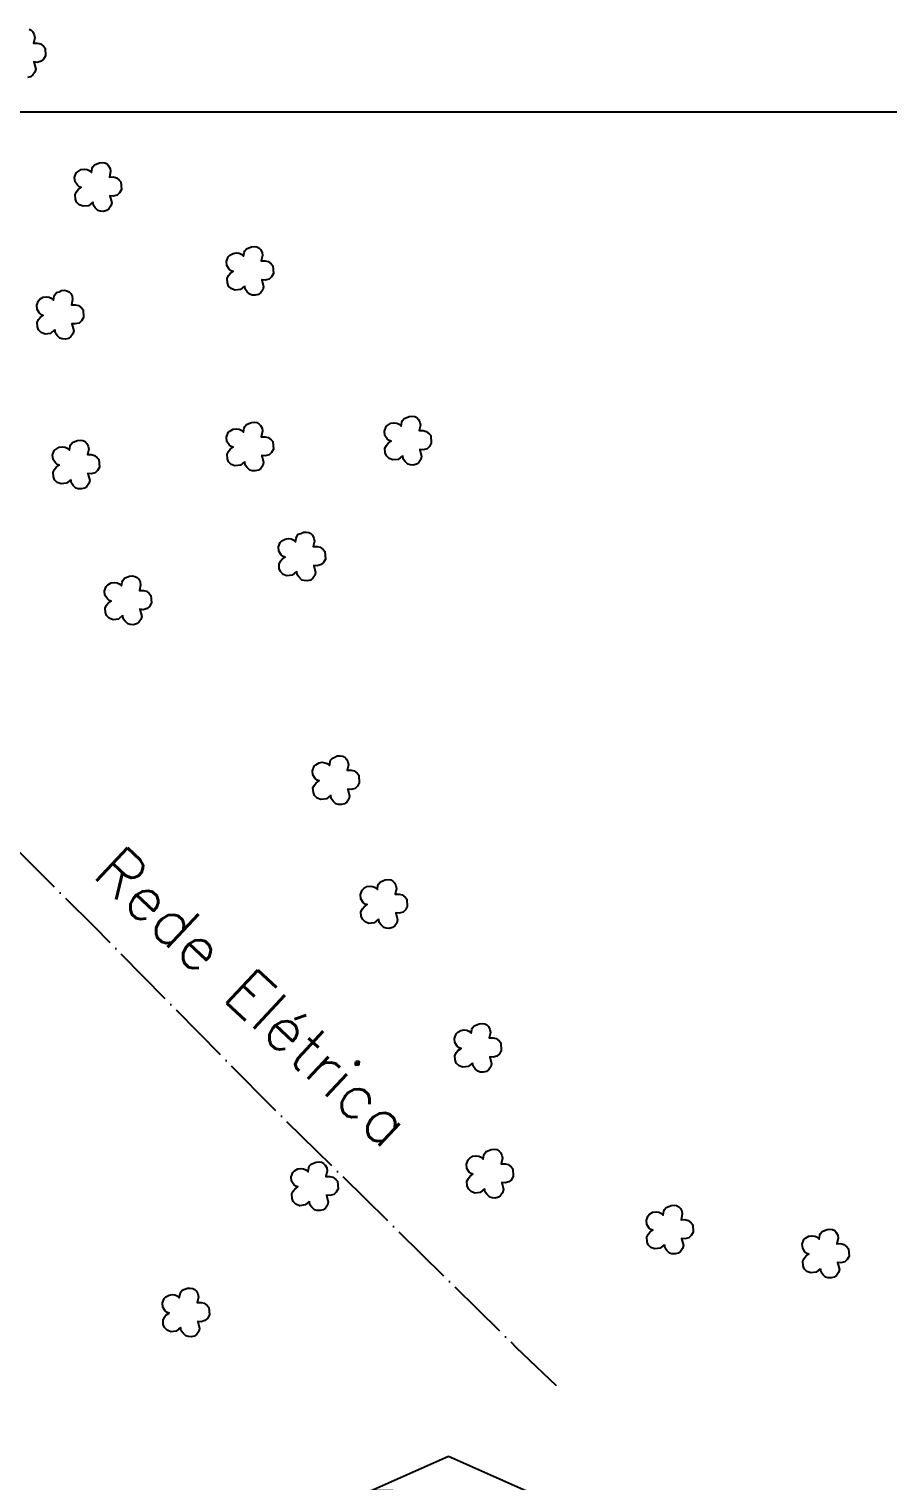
# Model space of a CAD drawing. Extents: x 725464 to 749663, y 7823017 to 7831417.
# Drawn here: x 730863 to 731848, y 7828430 to 7830095 of the extents above; entities that cross this region are included whole.
import ezdxf

# ---------------------------------------------------------------- set-up
doc = ezdxf.new("R2010")
doc.units = 0
doc.header["$MEASUREMENT"] = 0
for name, pattern in [('ACAD_ISO04W100', [30, 24, -3, 0, -3]), ('CONTINUO', [0]), ('LIN0', [0])]:
    doc.linetypes.add(name, pattern=pattern)
for name, color, linetype in [('MALHA', 8, 'LIN0'), ('REDE_DE_LUZ', 6, 'Continuous'), ('SEDE', 7, 'Continuous'), ('SIMBOLO ARVORE', 118, 'Continuous')]:
    doc.layers.add(name, color=color, linetype=linetype)
doc.layers.add('TEXTO_DIVERSOS', color=7, linetype='Continuous', lineweight=5)
doc.styles.add('SIMPLEX', font='simplex', dxfattribs={"height": 0.2})

# ---------------------------------------------------------------- blocks, each defined once
blk = doc.blocks.new('hgty')
at = {"color": 7, "linetype": 'Continuous'}
for p, q in [((730210.3029, 7819691.0891), (730210.4666, 7819691.162)), ((730210.4666, 7819691.162), (730210.6302, 7819691.0891)), ((730210.3504, 7819691.0891), (730210.3029, 7819691.0891)), ((730210.3504, 7819691.0891), (730210.3504, 7819690.9481)), ((730210.3504, 7819691.0891), (730210.5827, 7819691.0891)), ((730210.5827, 7819690.9481), (730210.5827, 7819691.0891)), ((730210.5827, 7819691.0891), (730210.6302, 7819691.0891)), ((730210.5378, 7819690.9481), (730210.5378, 7819691.0472)), ((730210.5378, 7819691.0472), (730210.5827, 7819691.0472)), ((730210.3504, 7819690.9481), (730210.2739, 7819690.9481)), ((730210.3504, 7819690.9481), (730210.5827, 7819690.9481)), ((730210.5827, 7819690.9481), (730210.6593, 7819690.9481))]:
    blk.add_line(p, q, dxfattribs=at)
blk.add_lwpolyline([(730210.4929, 7819691.0472), (730210.3954, 7819691.0472), (730210.3954, 7819691.0007), (730210.4929, 7819691.0007)], close=True, dxfattribs=at)

msp = doc.modelspace()

# ---------------------------------------------------------------- linework, layer by layer
at = {"layer": 'MALHA', "color": 8}
msp.add_line((730819, 7830000), (733229.3, 7830000), dxfattribs=at)
at = {"layer": 'REDE_DE_LUZ', "linetype": 'ACAD_ISO04W100', "ltscale": 3, "flags": 128}
msp.add_lwpolyline([(731467.8, 7828539.6), (731422.1, 7828583.2), (731142.2, 7828858.6), (730937.7, 7829066.1), (730627.4, 7829374.6), (730546.3, 7829455.1), (730451.3, 7829539.1)], dxfattribs=at)
at = {"layer": 'SIMBOLO ARVORE', "linetype": 'CONTINUO'}
for points in [[(730863.2, 7830094.8, 0), (730865.6, 7830093.5, 0), (730867.5, 7830091.5, 0), (730869.1, 7830088.3, 0), (730869.7, 7830084.8, 0), (730868.2, 7830078.6, 0), (730872.6, 7830078.6, 0), (730876.3, 7830077.8, 0), (730879.7, 7830075, 0), (730881.6, 7830072.9, 0), (730882.1, 7830064.2, 0), (730880, 7830060.4, 0), (730877.2, 7830057.8, 0), (730872.7, 7830056.6, 0), (730868.9, 7830057, 0), (730870.9, 7830048.9, 0), (730870, 7830045.5, 0), (730867.7, 7830042.2, 0), (730865.1, 7830040.1, 0), (730861.4, 7830039.2, 0)], [(730936.2, 7829896.4, 0), (730931.3, 7829892.3, 0), (730925.2, 7829891.6, 0), (730920.8, 7829893.3, 0), (730917.7, 7829896.4, 0), (730916.4, 7829899.9, 0), (730916.1, 7829905, 0), (730917.8, 7829908.3, 0), (730919.5, 7829910.7, 0), (730923.1, 7829913.1, 0), (730920.8, 7829913.8, 0), (730918.6, 7829915.7, 0), (730916, 7829919.8, 0), (730915.5, 7829924.7, 0), (730917.4, 7829929.8, 0), (730919.4, 7829931.6, 0), (730923, 7829933.8, 0), (730926.8, 7829934.3, 0), (730929.8, 7829933.9, 0), (730932.2, 7829932.8, 0), (730934.8, 7829930.4, 0), (730935.6, 7829934.9, 0), (730936.3, 7829936.7, 0), (730938.2, 7829939.2, 0), (730941.1, 7829940.2, 0), (730944, 7829941.5, 0), (730947.2, 7829941.8, 0), (730950.2, 7829941.4, 0), (730952.7, 7829940.1, 0), (730954.5, 7829938.1, 0), (730956.1, 7829934.9, 0), (730956.8, 7829931.4, 0), (730955.3, 7829925.1, 0), (730959.7, 7829925.2, 0), (730963.3, 7829924.3, 0), (730966.7, 7829921.6, 0), (730968.6, 7829919.5, 0), (730969.2, 7829910.8, 0), (730967, 7829907, 0), (730964.2, 7829904.4, 0), (730959.8, 7829903.2, 0), (730955.9, 7829903.5, 0), (730958, 7829895.5, 0), (730957.1, 7829892.1, 0), (730954.7, 7829888.8, 0), (730952.2, 7829886.7, 0), (730948.5, 7829885.8, 0), (730944.9, 7829886.1, 0), (730942.2, 7829886.8, 0), (730939.1, 7829889.9, 0), (730937, 7829892.6, 0), (730936.3, 7829896.8, 0)], [(731110.3, 7829800.2, 0), (731105.5, 7829796.2, 0), (731099.3, 7829795.4, 0), (731094.9, 7829797.2, 0), (731091.8, 7829800.2, 0), (731090.6, 7829803.7, 0), (731090.2, 7829808.9, 0), (731091.9, 7829812.1, 0), (731093.6, 7829814.5, 0), (731097.2, 7829816.9, 0), (731094.9, 7829817.7, 0), (731092.7, 7829819.5, 0), (731090.1, 7829823.6, 0), (731089.6, 7829828.5, 0), (731091.5, 7829833.6, 0), (731093.5, 7829835.4, 0), (731097.1, 7829837.6, 0), (731100.9, 7829838.1, 0), (731103.9, 7829837.7, 0), (731106.3, 7829836.6, 0), (731108.9, 7829834.3, 0), (731109.7, 7829838.7, 0), (731110.4, 7829840.5, 0), (731112.4, 7829843, 0), (731115.3, 7829844.1, 0), (731118.1, 7829845.3, 0), (731121.3, 7829845.6, 0), (731124.4, 7829845.2, 0), (731126.8, 7829843.9, 0), (731128.7, 7829841.9, 0), (731130.3, 7829838.8, 0), (731130.9, 7829835.2, 0), (731129.4, 7829829, 0), (731133.8, 7829829, 0), (731137.5, 7829828.2, 0), (731140.9, 7829825.5, 0), (731142.8, 7829823.3, 0), (731143.3, 7829814.7, 0), (731141.2, 7829810.8, 0), (731138.4, 7829808.2, 0), (731133.9, 7829807, 0), (731130.1, 7829807.4, 0), (731132.1, 7829799.3, 0), (731131.2, 7829795.9, 0), (731128.9, 7829792.6, 0), (731126.3, 7829790.6, 0), (731122.6, 7829789.7, 0), (731119, 7829789.9, 0), (731116.3, 7829790.7, 0), (731113.2, 7829793.7, 0), (731111.1, 7829796.5, 0), (731110.4, 7829800.6, 0)], [(730892.6, 7829749.8, 0), (730887.8, 7829745.8, 0), (730881.7, 7829745.1, 0), (730877.3, 7829746.8, 0), (730874.2, 7829749.8, 0), (730872.9, 7829753.3, 0), (730872.5, 7829758.5, 0), (730874.2, 7829761.8, 0), (730876, 7829764.2, 0), (730879.5, 7829766.6, 0), (730877.3, 7829767.3, 0), (730875.1, 7829769.1, 0), (730872.4, 7829773.2, 0), (730872, 7829778.1, 0), (730873.9, 7829783.2, 0), (730875.8, 7829785.1, 0), (730879.4, 7829787.3, 0), (730883.2, 7829787.8, 0), (730886.3, 7829787.3, 0), (730888.7, 7829786.2, 0), (730891.3, 7829783.9, 0), (730892.1, 7829788.4, 0), (730892.7, 7829790.1, 0), (730894.7, 7829792.6, 0), (730897.6, 7829793.7, 0), (730900.5, 7829795, 0), (730903.7, 7829795.3, 0), (730906.7, 7829794.8, 0), (730909.2, 7829793.5, 0), (730911, 7829791.6, 0), (730912.6, 7829788.4, 0), (730913.2, 7829784.9, 0), (730911.8, 7829778.6, 0), (730916.2, 7829778.7, 0), (730919.8, 7829777.8, 0), (730923.2, 7829775.1, 0), (730925.1, 7829772.9, 0), (730925.6, 7829764.3, 0), (730923.5, 7829760.4, 0), (730920.7, 7829757.8, 0), (730916.3, 7829756.7, 0), (730912.4, 7829757, 0), (730914.5, 7829748.9, 0), (730913.5, 7829745.5, 0), (730911.2, 7829742.2, 0), (730908.6, 7829740.2, 0), (730905, 7829739.3, 0), (730901.4, 7829739.5, 0), (730898.7, 7829740.3, 0), (730895.5, 7829743.3, 0), (730893.4, 7829746.1, 0), (730892.8, 7829750.3, 0)], [(731110.3, 7829598.7, 0), (731105.5, 7829594.7, 0), (731099.3, 7829594, 0), (731094.9, 7829595.7, 0), (731091.8, 7829598.7, 0), (731090.6, 7829602.2, 0), (731090.2, 7829607.4, 0), (731091.9, 7829610.6, 0), (731093.6, 7829613, 0), (731097.2, 7829615.4, 0), (731094.9, 7829616.2, 0), (731092.7, 7829618, 0), (731090.1, 7829622.1, 0), (731089.6, 7829627, 0), (731091.5, 7829632.1, 0), (731093.5, 7829633.9, 0), (731097.1, 7829636.1, 0), (731100.9, 7829636.6, 0), (731103.9, 7829636.2, 0), (731106.3, 7829635.1, 0), (731108.9, 7829632.8, 0), (731109.7, 7829637.2, 0), (731110.4, 7829639, 0), (731112.4, 7829641.5, 0), (731115.3, 7829642.6, 0), (731118.1, 7829643.8, 0), (731121.3, 7829644.1, 0), (731124.4, 7829643.7, 0), (731126.8, 7829642.4, 0), (731128.7, 7829640.4, 0), (731130.3, 7829637.3, 0), (731130.9, 7829633.7, 0), (731129.4, 7829627.5, 0), (731133.8, 7829627.5, 0), (731137.5, 7829626.7, 0), (731140.9, 7829624, 0), (731142.8, 7829621.8, 0), (731143.3, 7829613.2, 0), (731141.2, 7829609.3, 0), (731138.4, 7829606.7, 0), (731133.9, 7829605.5, 0), (731130.1, 7829605.9, 0), (731132.1, 7829597.8, 0), (731131.2, 7829594.4, 0), (731128.9, 7829591.1, 0), (731126.3, 7829589.1, 0), (731122.6, 7829588.2, 0), (731119, 7829588.4, 0), (731116.3, 7829589.2, 0), (731113.2, 7829592.2, 0), (731111.1, 7829595, 0), (731110.4, 7829599.1, 0)], [(731291.3, 7829605.6, 0), (731286.5, 7829601.5, 0), (731280.3, 7829600.8, 0), (731275.9, 7829602.5, 0), (731272.8, 7829605.6, 0), (731271.6, 7829609.1, 0), (731271.2, 7829614.2, 0), (731272.9, 7829617.5, 0), (731274.7, 7829619.9, 0), (731278.2, 7829622.3, 0), (731275.9, 7829623, 0), (731273.7, 7829624.9, 0), (731271.1, 7829629, 0), (731270.6, 7829633.9, 0), (731272.5, 7829639, 0), (731274.5, 7829640.8, 0), (731278.1, 7829643, 0), (731281.9, 7829643.5, 0), (731284.9, 7829643.1, 0), (731287.3, 7829642, 0), (731289.9, 7829639.6, 0), (731290.7, 7829644.1, 0), (731291.4, 7829645.9, 0), (731293.4, 7829648.4, 0), (731296.3, 7829649.4, 0), (731299.1, 7829650.7, 0), (731302.3, 7829651, 0), (731305.4, 7829650.6, 0), (731307.8, 7829649.3, 0), (731309.7, 7829647.3, 0), (731311.3, 7829644.1, 0), (731311.9, 7829640.6, 0), (731310.4, 7829634.4, 0), (731314.8, 7829634.4, 0), (731318.5, 7829633.5, 0), (731321.9, 7829630.8, 0), (731323.8, 7829628.7, 0), (731324.3, 7829620, 0), (731322.2, 7829616.2, 0), (731319.4, 7829613.6, 0), (731314.9, 7829612.4, 0), (731311.1, 7829612.8, 0), (731313.1, 7829604.7, 0), (731312.2, 7829601.3, 0), (731309.9, 7829598, 0), (731307.3, 7829595.9, 0), (731303.6, 7829595, 0), (731300, 7829595.3, 0), (731297.3, 7829596, 0), (731294.2, 7829599.1, 0), (731292.1, 7829601.8, 0), (731291.5, 7829606, 0)], [(730911, 7829578.1, 0), (730906.1, 7829574.1, 0), (730900, 7829573.3, 0), (730895.6, 7829575, 0), (730892.5, 7829578.1, 0), (730891.2, 7829581.6, 0), (730890.9, 7829586.8, 0), (730892.5, 7829590, 0), (730894.3, 7829592.4, 0), (730897.9, 7829594.8, 0), (730895.6, 7829595.6, 0), (730893.4, 7829597.4, 0), (730890.8, 7829601.5, 0), (730890.3, 7829606.4, 0), (730892.2, 7829611.5, 0), (730894.2, 7829613.3, 0), (730897.8, 7829615.5, 0), (730901.6, 7829616, 0), (730904.6, 7829615.6, 0), (730907, 7829614.5, 0), (730909.6, 7829612.2, 0), (730910.4, 7829616.6, 0), (730911.1, 7829618.4, 0), (730913, 7829620.9, 0), (730915.9, 7829622, 0), (730918.8, 7829623.2, 0), (730922, 7829623.5, 0), (730925, 7829623.1, 0), (730927.5, 7829621.8, 0), (730929.3, 7829619.8, 0), (730930.9, 7829616.7, 0), (730931.6, 7829613.1, 0), (730930.1, 7829606.9, 0), (730934.5, 7829606.9, 0), (730938.1, 7829606.1, 0), (730941.5, 7829603.4, 0), (730943.4, 7829601.2, 0), (730944, 7829592.6, 0), (730941.8, 7829588.7, 0), (730939, 7829586.1, 0), (730934.6, 7829584.9, 0), (730930.7, 7829585.3, 0), (730932.8, 7829577.2, 0), (730931.8, 7829573.8, 0), (730929.5, 7829570.5, 0), (730927, 7829568.5, 0), (730923.3, 7829567.6, 0), (730919.7, 7829567.8, 0), (730917, 7829568.6, 0), (730913.9, 7829571.6, 0), (730911.8, 7829574.4, 0), (730911.1, 7829578.5, 0)], [(731169.9, 7829472.8, 0), (731165, 7829468.7, 0), (731158.9, 7829468, 0), (731154.5, 7829469.7, 0), (731151.4, 7829472.8, 0), (731150.1, 7829476.3, 0), (731149.8, 7829481.4, 0), (731151.5, 7829484.7, 0), (731153.2, 7829487.1, 0), (731156.8, 7829489.5, 0), (731154.5, 7829490.2, 0), (731152.3, 7829492.1, 0), (731149.7, 7829496.2, 0), (731149.2, 7829501.1, 0), (731151.1, 7829506.2, 0), (731153.1, 7829508, 0), (731156.7, 7829510.2, 0), (731160.5, 7829510.7, 0), (731163.5, 7829510.3, 0), (731165.9, 7829509.2, 0), (731168.5, 7829506.8, 0), (731169.3, 7829511.3, 0), (731170, 7829513.1, 0), (731171.9, 7829515.6, 0), (731174.9, 7829516.6, 0), (731177.7, 7829517.9, 0), (731180.9, 7829518.2, 0), (731183.9, 7829517.8, 0), (731186.4, 7829516.5, 0), (731188.2, 7829514.5, 0), (731189.8, 7829511.3, 0), (731190.5, 7829507.8, 0), (731189, 7829501.5, 0), (731193.4, 7829501.6, 0), (731197, 7829500.7, 0), (731200.4, 7829498, 0), (731202.3, 7829495.9, 0), (731202.9, 7829487.2, 0), (731200.7, 7829483.4, 0), (731197.9, 7829480.8, 0), (731193.5, 7829479.6, 0), (731189.6, 7829480, 0), (731191.7, 7829471.9, 0), (731190.8, 7829468.5, 0), (731188.4, 7829465.2, 0), (731185.9, 7829463.1, 0), (731182.2, 7829462.2, 0), (731178.6, 7829462.5, 0), (731175.9, 7829463.2, 0), (731172.8, 7829466.3, 0), (731170.7, 7829469, 0), (731170, 7829473.2, 0)], [(730970.5, 7829422.4, 0), (730965.7, 7829418.4, 0), (730959.6, 7829417.6, 0), (730955.2, 7829419.3, 0), (730952.1, 7829422.4, 0), (730950.8, 7829425.9, 0), (730950.4, 7829431.1, 0), (730952.1, 7829434.3, 0), (730953.9, 7829436.7, 0), (730957.4, 7829439.1, 0), (730955.2, 7829439.8, 0), (730953, 7829441.7, 0), (730950.3, 7829445.8, 0), (730949.9, 7829450.7, 0), (730951.8, 7829455.8, 0), (730953.7, 7829457.6, 0), (730957.3, 7829459.8, 0), (730961.1, 7829460.3, 0), (730964.2, 7829459.9, 0), (730966.6, 7829458.8, 0), (730969.2, 7829456.5, 0), (730970, 7829460.9, 0), (730970.6, 7829462.7, 0), (730972.6, 7829465.2, 0), (730975.5, 7829466.3, 0), (730978.4, 7829467.5, 0), (730981.6, 7829467.8, 0), (730984.6, 7829467.4, 0), (730987.1, 7829466.1, 0), (730988.9, 7829464.1, 0), (730990.5, 7829461, 0), (730991.1, 7829457.4, 0), (730989.7, 7829451.2, 0), (730994.1, 7829451.2, 0), (730997.7, 7829450.4, 0), (731001.1, 7829447.7, 0), (731003, 7829445.5, 0), (731003.5, 7829436.9, 0), (731001.4, 7829433, 0), (730998.6, 7829430.4, 0), (730994.2, 7829429.2, 0), (730990.3, 7829429.6, 0), (730992.4, 7829421.5, 0), (730991.4, 7829418.1, 0), (730989.1, 7829414.8, 0), (730986.5, 7829412.8, 0), (730982.9, 7829411.9, 0), (730979.3, 7829412.1, 0), (730976.6, 7829412.9, 0), (730973.4, 7829415.9, 0), (730971.3, 7829418.7, 0), (730970.7, 7829422.8, 0)], [(731208.8, 7829216.3, 0), (731204, 7829212.3, 0), (731197.8, 7829211.6, 0), (731193.5, 7829213.3, 0), (731190.4, 7829216.3, 0), (731189.1, 7829219.8, 0), (731188.7, 7829225, 0), (731190.4, 7829228.2, 0), (731192.2, 7829230.7, 0), (731195.7, 7829233.1, 0), (731193.5, 7829233.8, 0), (731191.2, 7829235.6, 0), (731188.6, 7829239.7, 0), (731188.2, 7829244.6, 0), (731190, 7829249.7, 0), (731192, 7829251.5, 0), (731195.6, 7829253.8, 0), (731199.4, 7829254.3, 0), (731202.4, 7829253.8, 0), (731204.8, 7829252.7, 0), (731207.5, 7829250.4, 0), (731208.3, 7829254.9, 0), (731208.9, 7829256.6, 0), (731210.9, 7829259.1, 0), (731213.8, 7829260.2, 0), (731216.6, 7829261.5, 0), (731219.9, 7829261.8, 0), (731222.9, 7829261.3, 0), (731225.3, 7829260, 0), (731227.2, 7829258, 0), (731228.8, 7829254.9, 0), (731229.4, 7829251.4, 0), (731227.9, 7829245.1, 0), (731232.3, 7829245.2, 0), (731236, 7829244.3, 0), (731239.4, 7829241.6, 0), (731241.3, 7829239.4, 0), (731241.8, 7829230.8, 0), (731239.7, 7829226.9, 0), (731236.9, 7829224.3, 0), (731232.5, 7829223.2, 0), (731228.6, 7829223.5, 0), (731230.7, 7829215.4, 0), (731229.7, 7829212, 0), (731227.4, 7829208.7, 0), (731224.8, 7829206.7, 0), (731221.2, 7829205.8, 0), (731217.5, 7829206, 0), (731214.8, 7829206.8, 0), (731211.7, 7829209.8, 0), (731209.6, 7829212.6, 0), (731209, 7829216.8, 0)], [(731263.8, 7829074.4, 0), (731259, 7829070.3, 0), (731252.8, 7829069.6, 0), (731248.5, 7829071.3, 0), (731245.3, 7829074.4, 0), (731244.1, 7829077.9, 0), (731243.7, 7829083, 0), (731245.4, 7829086.3, 0), (731247.2, 7829088.7, 0), (731250.7, 7829091.1, 0), (731248.4, 7829091.8, 0), (731246.2, 7829093.6, 0), (731243.6, 7829097.8, 0), (731243.1, 7829102.7, 0), (731245, 7829107.8, 0), (731247, 7829109.6, 0), (731250.6, 7829111.8, 0), (731254.4, 7829112.3, 0), (731257.4, 7829111.9, 0), (731259.8, 7829110.8, 0), (731262.5, 7829108.4, 0), (731263.2, 7829112.9, 0), (731263.9, 7829114.7, 0), (731265.9, 7829117.2, 0), (731268.8, 7829118.2, 0), (731271.6, 7829119.5, 0), (731274.8, 7829119.8, 0), (731277.9, 7829119.4, 0), (731280.3, 7829118.1, 0), (731282.2, 7829116.1, 0), (731283.8, 7829112.9, 0), (731284.4, 7829109.4, 0), (731282.9, 7829103.1, 0), (731287.3, 7829103.2, 0), (731291, 7829102.3, 0), (731294.4, 7829099.6, 0), (731296.3, 7829097.4, 0), (731296.8, 7829088.8, 0), (731294.7, 7829085, 0), (731291.9, 7829082.4, 0), (731287.4, 7829081.2, 0), (731283.6, 7829081.5, 0), (731285.6, 7829073.5, 0), (731284.7, 7829070, 0), (731282.4, 7829066.8, 0), (731279.8, 7829064.7, 0), (731276.2, 7829063.8, 0), (731272.5, 7829064, 0), (731269.8, 7829064.8, 0), (731266.7, 7829067.9, 0), (731264.6, 7829070.6, 0), (731264, 7829074.8, 0)], [(731371.5, 7828909.5, 0), (731366.7, 7828905.5, 0), (731360.5, 7828904.7, 0), (731356.1, 7828906.4, 0), (731353, 7828909.5, 0), (731351.7, 7828913, 0), (731351.4, 7828918.2, 0), (731353.1, 7828921.4, 0), (731354.8, 7828923.8, 0), (731358.4, 7828926.2, 0), (731356.1, 7828927, 0), (731353.9, 7828928.8, 0), (731351.3, 7828932.9, 0), (731350.8, 7828937.8, 0), (731352.7, 7828942.9, 0), (731354.7, 7828944.7, 0), (731358.3, 7828946.9, 0), (731362.1, 7828947.4, 0), (731365.1, 7828947, 0), (731367.5, 7828945.9, 0), (731370.1, 7828943.6, 0), (731370.9, 7828948, 0), (731371.6, 7828949.8, 0), (731373.6, 7828952.3, 0), (731376.5, 7828953.4, 0), (731379.3, 7828954.6, 0), (731382.5, 7828954.9, 0), (731385.6, 7828954.5, 0), (731388, 7828953.2, 0), (731389.9, 7828951.2, 0), (731391.5, 7828948.1, 0), (731392.1, 7828944.5, 0), (731390.6, 7828938.3, 0), (731395, 7828938.3, 0), (731398.6, 7828937.5, 0), (731402.1, 7828934.8, 0), (731404, 7828932.6, 0), (731404.5, 7828924, 0), (731402.4, 7828920.1, 0), (731399.6, 7828917.5, 0), (731395.1, 7828916.3, 0), (731391.3, 7828916.7, 0), (731393.3, 7828908.6, 0), (731392.4, 7828905.2, 0), (731390, 7828901.9, 0), (731387.5, 7828899.9, 0), (731383.8, 7828899, 0), (731380.2, 7828899.2, 0), (731377.5, 7828900, 0), (731374.4, 7828903, 0), (731372.3, 7828905.8, 0), (731371.6, 7828909.9, 0)], [(731385.2, 7828765.3, 0), (731380.4, 7828761.2, 0), (731374.3, 7828760.5, 0), (731369.9, 7828762.2, 0), (731366.8, 7828765.2, 0), (731365.5, 7828768.7, 0), (731365.1, 7828773.9, 0), (731366.8, 7828777.2, 0), (731368.6, 7828779.6, 0), (731372.1, 7828782, 0), (731369.9, 7828782.7, 0), (731367.7, 7828784.5, 0), (731365, 7828788.6, 0), (731364.6, 7828793.5, 0), (731366.5, 7828798.6, 0), (731368.4, 7828800.5, 0), (731372, 7828802.7, 0), (731375.8, 7828803.2, 0), (731378.9, 7828802.8, 0), (731381.3, 7828801.6, 0), (731383.9, 7828799.3, 0), (731384.7, 7828803.8, 0), (731385.3, 7828805.6, 0), (731387.3, 7828808, 0), (731390.2, 7828809.1, 0), (731393.1, 7828810.4, 0), (731396.3, 7828810.7, 0), (731399.3, 7828810.2, 0), (731401.8, 7828808.9, 0), (731403.6, 7828807, 0), (731405.2, 7828803.8, 0), (731405.8, 7828800.3, 0), (731404.4, 7828794, 0), (731408.8, 7828794.1, 0), (731412.4, 7828793.2, 0), (731415.8, 7828790.5, 0), (731417.7, 7828788.3, 0), (731418.2, 7828779.7, 0), (731416.1, 7828775.8, 0), (731413.3, 7828773.3, 0), (731408.9, 7828772.1, 0), (731405, 7828772.4, 0), (731407.1, 7828764.4, 0), (731406.1, 7828760.9, 0), (731403.8, 7828757.7, 0), (731401.2, 7828755.6, 0), (731397.6, 7828754.7, 0), (731394, 7828754.9, 0), (731391.3, 7828755.7, 0), (731388.2, 7828758.8, 0), (731386, 7828761.5, 0), (731385.4, 7828765.7, 0)], [(731184.4, 7828750.8, 0), (731179.6, 7828746.8, 0), (731173.4, 7828746, 0), (731169.1, 7828747.7, 0), (731165.9, 7828750.8, 0), (731164.7, 7828754.3, 0), (731164.3, 7828759.5, 0), (731166, 7828762.7, 0), (731167.8, 7828765.1, 0), (731171.3, 7828767.5, 0), (731169, 7828768.2, 0), (731166.8, 7828770.1, 0), (731164.2, 7828774.2, 0), (731163.7, 7828779.1, 0), (731165.6, 7828784.2, 0), (731167.6, 7828786, 0), (731171.2, 7828788.2, 0), (731175, 7828788.7, 0), (731178, 7828788.3, 0), (731180.4, 7828787.2, 0), (731183.1, 7828784.9, 0), (731183.8, 7828789.3, 0), (731184.5, 7828791.1, 0), (731186.5, 7828793.6, 0), (731189.4, 7828794.7, 0), (731192.2, 7828795.9, 0), (731195.4, 7828796.2, 0), (731198.5, 7828795.8, 0), (731200.9, 7828794.5, 0), (731202.8, 7828792.5, 0), (731204.4, 7828789.4, 0), (731205, 7828785.8, 0), (731203.5, 7828779.6, 0), (731207.9, 7828779.6, 0), (731211.6, 7828778.8, 0), (731215, 7828776.1, 0), (731216.9, 7828773.9, 0), (731217.4, 7828765.3, 0), (731215.3, 7828761.4, 0), (731212.5, 7828758.8, 0), (731208, 7828757.6, 0), (731204.2, 7828758, 0), (731206.2, 7828749.9, 0), (731205.3, 7828746.5, 0), (731203, 7828743.2, 0), (731200.4, 7828741.2, 0), (731196.8, 7828740.3, 0), (731193.1, 7828740.5, 0), (731190.4, 7828741.3, 0), (731187.3, 7828744.3, 0), (731185.2, 7828747.1, 0), (731184.6, 7828751.2, 0)], [(731591.4, 7828701.1, 0), (731586.6, 7828697.1, 0), (731580.5, 7828696.4, 0), (731576.1, 7828698.1, 0), (731573, 7828701.1, 0), (731571.7, 7828704.6, 0), (731571.4, 7828709.8, 0), (731573, 7828713.1, 0), (731574.8, 7828715.5, 0), (731578.3, 7828717.9, 0), (731576.1, 7828718.6, 0), (731573.9, 7828720.4, 0), (731571.3, 7828724.5, 0), (731570.8, 7828729.4, 0), (731572.7, 7828734.5, 0), (731574.6, 7828736.4, 0), (731578.3, 7828738.6, 0), (731582, 7828739.1, 0), (731585.1, 7828738.6, 0), (731587.5, 7828737.5, 0), (731590.1, 7828735.2, 0), (731590.9, 7828739.7, 0), (731591.5, 7828741.5, 0), (731593.5, 7828743.9, 0), (731596.4, 7828745, 0), (731599.3, 7828746.3, 0), (731602.5, 7828746.6, 0), (731605.5, 7828746.1, 0), (731608, 7828744.8, 0), (731609.8, 7828742.9, 0), (731611.4, 7828739.7, 0), (731612, 7828736.2, 0), (731610.6, 7828729.9, 0), (731615, 7828730, 0), (731618.6, 7828729.1, 0), (731622, 7828726.4, 0), (731623.9, 7828724.2, 0), (731624.4, 7828715.6, 0), (731622.3, 7828711.7, 0), (731619.5, 7828709.2, 0), (731615.1, 7828708, 0), (731611.2, 7828708.3, 0), (731613.3, 7828700.3, 0), (731612.3, 7828696.8, 0), (731610, 7828693.5, 0), (731607.4, 7828691.5, 0), (731603.8, 7828690.6, 0), (731600.2, 7828690.8, 0), (731597.5, 7828691.6, 0), (731594.4, 7828694.6, 0), (731592.2, 7828697.4, 0), (731591.6, 7828701.6, 0)], [(731770.2, 7828673.7, 0), (731765.3, 7828669.6, 0), (731759.2, 7828668.9, 0), (731754.8, 7828670.6, 0), (731751.7, 7828673.7, 0), (731750.4, 7828677.2, 0), (731750.1, 7828682.3, 0), (731751.7, 7828685.6, 0), (731753.5, 7828688, 0), (731757, 7828690.4, 0), (731754.8, 7828691.1, 0), (731752.6, 7828692.9, 0), (731750, 7828697.1, 0), (731749.5, 7828702, 0), (731751.4, 7828707.1, 0), (731753.4, 7828708.9, 0), (731757, 7828711.1, 0), (731760.8, 7828711.6, 0), (731763.8, 7828711.2, 0), (731766.2, 7828710.1, 0), (731768.8, 7828707.7, 0), (731769.6, 7828712.2, 0), (731770.3, 7828714, 0), (731772.2, 7828716.5, 0), (731775.1, 7828717.5, 0), (731778, 7828718.8, 0), (731781.2, 7828719.1, 0), (731784.2, 7828718.7, 0), (731786.7, 7828717.4, 0), (731788.5, 7828715.4, 0), (731790.1, 7828712.2, 0), (731790.7, 7828708.7, 0), (731789.3, 7828702.4, 0), (731793.7, 7828702.5, 0), (731797.3, 7828701.6, 0), (731800.7, 7828698.9, 0), (731802.6, 7828696.7, 0), (731803.2, 7828688.1, 0), (731801, 7828684.2, 0), (731798.2, 7828681.7, 0), (731793.8, 7828680.5, 0), (731789.9, 7828680.8, 0), (731792, 7828672.8, 0), (731791, 7828669.3, 0), (731788.7, 7828666.1, 0), (731786.1, 7828664, 0), (731782.5, 7828663.1, 0), (731778.9, 7828663.3, 0), (731776.2, 7828664.1, 0), (731773.1, 7828667.2, 0), (731771, 7828669.9, 0), (731770.3, 7828674.1, 0)], [(731036.9, 7828606.2, 0), (731032, 7828602.2, 0), (731025.9, 7828601.5, 0), (731021.5, 7828603.2, 0), (731018.4, 7828606.2, 0), (731017.1, 7828609.7, 0), (731016.8, 7828614.9, 0), (731018.4, 7828618.1, 0), (731020.2, 7828620.5, 0), (731023.8, 7828622.9, 0), (731021.5, 7828623.7, 0), (731019.3, 7828625.5, 0), (731016.7, 7828629.6, 0), (731016.2, 7828634.5, 0), (731018.1, 7828639.6, 0), (731020.1, 7828641.4, 0), (731023.7, 7828643.6, 0), (731027.5, 7828644.2, 0), (731030.5, 7828643.7, 0), (731032.9, 7828642.6, 0), (731035.5, 7828640.3, 0), (731036.3, 7828644.7, 0), (731037, 7828646.5, 0), (731038.9, 7828649, 0), (731041.8, 7828650.1, 0), (731044.7, 7828651.4, 0), (731047.9, 7828651.6, 0), (731050.9, 7828651.2, 0), (731053.4, 7828649.9, 0), (731055.2, 7828647.9, 0), (731056.8, 7828644.8, 0), (731057.5, 7828641.3, 0), (731056, 7828635, 0), (731060.4, 7828635.1, 0), (731064, 7828634.2, 0), (731067.4, 7828631.5, 0), (731069.3, 7828629.3, 0), (731069.9, 7828620.7, 0), (731067.7, 7828616.8, 0), (731064.9, 7828614.2, 0), (731060.5, 7828613, 0), (731056.6, 7828613.4, 0), (731058.7, 7828605.3, 0), (731057.8, 7828601.9, 0), (731055.4, 7828598.6, 0), (731052.9, 7828596.6, 0), (731049.2, 7828595.7, 0), (731045.6, 7828595.9, 0), (731042.9, 7828596.7, 0), (731039.8, 7828599.7, 0), (731037.7, 7828602.5, 0), (731037, 7828606.6, 0)]]:
    msp.add_polyline3d(points, dxfattribs=at)

# ---------------------------------------------------------------- block references
at = {"layer": 'SEDE', "color": 7, "linetype": 'Continuous', "lineweight": 0, "xscale": 547.163676560462, "yscale": 547.163676560462, "zscale": 547.163676560462}
msp.add_blockref('hgty', (-398813299.5, -4270822506.9), dxfattribs=at)

# ---------------------------------------------------------------- texts
at = {"layer": 'TEXTO_DIVERSOS', "linetype": 'Continuous', "style": 'SIMPLEX'}
msp.add_text('Rede Elétrica', height=52, rotation=316.8423, dxfattribs=at).set_placement((730934, 7829124.5))

doc.saveas('drawing.dxf')
